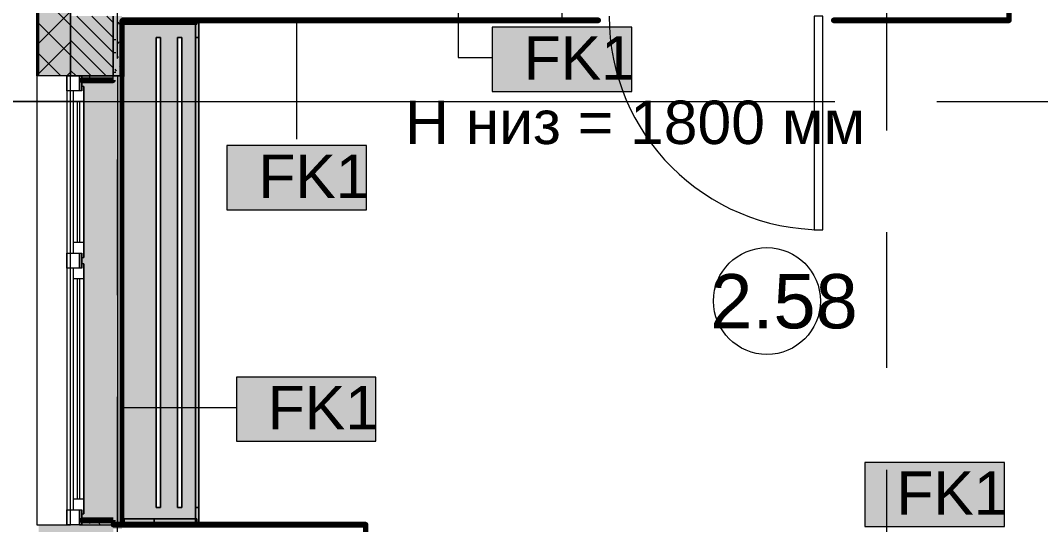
# Model space of a CAD drawing. Header units: millimetres. Extents: x -3817 to 677485, y -22715 to 103890.
# Drawn here: x 326948 to 331722, y 10439 to 12799 of the extents above; entities that cross this region are included whole.
import ezdxf

# ---------------------------------------------------------------- set-up
doc = ezdxf.new("R2010")
doc.units = ezdxf.units.MM
doc.layers.add('PDF _Геометрия', color=7, linetype='Continuous', true_color=0x1d1d1d)
doc.layers.add('PDF _Сплошная заливка', color=7, linetype='Continuous', true_color=0xffffff)
doc.layers.add('PDF _Текст', color=7, linetype='Continuous')
doc.styles.add('PDF GOST-Common', font='arial.ttf')

msp = doc.modelspace()

# ---------------------------------------------------------------- hatches: boundary and pattern name
at = {"layer": 'PDF _Сплошная заливка', "transparency": 33554559}
h = msp.add_hatch(color=256, dxfattribs=at)
h.paths.add_polyline_path([(327182.9, 1819), (327182.9, 7139), (327032.9, 7139), (327032.9, 1819)], flags=0)
h.paths.add_polyline_path([(327032.9, 9239), (327182.9, 9239), (327182.9, 10439), (327032.9, 10439), (327032.9, 9751.2)], flags=0)
h.paths.add_polyline_path([(327182.9, 12539), (327182.9, 13439), (327032.9, 13439), (327032.9, 12539)], flags=0)
h.paths.add_polyline_path([(327032.9, 15039), (327182.9, 15039), (327182.9, 17269), (327032.9, 17269), (327032.9, 16342.1)], flags=0)
h = msp.add_hatch(color=256, dxfattribs=at)
h.paths.add_polyline_path([(327382.9, 9819), (327382.9, 10439), (327182.9, 10439), (327182.9, 9819)], flags=0)
h.paths.add_polyline_path([(327382.9, 12539), (327382.9, 12819), (327182.9, 12819), (327182.9, 12539)], flags=0)
h.paths.add_polyline_path([(327382.9, 13319), (327382.9, 13439), (327182.9, 13439), (327182.9, 13319), (327240, 13319)], flags=0)
h.paths.add_polyline_path([(327182.9, 15039), (327382.9, 15039), (327382.9, 16619), (327182.9, 16619), (327182.9, 16342.1)], flags=0)
h = msp.add_hatch(color=256, dxfattribs=at)
h.paths.add_polyline_path([(327422.9, 10419), (327422.9, 10439), (327382.9, 10439), (327382.9, 10419)], flags=0)
h.paths.add_polyline_path([(327382.9, 12539), (327422.9, 12539), (327422.9, 12819), (327382.9, 12819), (327382.9, 12575.9)], flags=0)
at = {"layer": 'PDF _Сплошная заливка', "true_color": 0xeae6de, "transparency": 33554559}
h = msp.add_hatch(color=254, dxfattribs=at)
h.paths.add_polyline_path([(327423.9, 10440), (327783.8, 10440), (327782.3, 12798), (327423.9, 12798), (327423.9, 10692.7)], flags=0)
h.paths.add_polyline_path([(327683.8, 10519), (327683.8, 12719.2), (327703.8, 12719.2), (327703.8, 10519)], flags=0)
h.paths.add_polyline_path([(327603.8, 10519), (327583.8, 10519), (327583.8, 12719.2), (327603.8, 12719.2), (327603.8, 10692.7)], flags=0)
msp.add_hatch(color=254, dxfattribs=at).paths.add_polyline_path([(327234.9, 10439), (327234.9, 10460), (327382.9, 10459), (327382.9, 10440), (327423.9, 10440), (327422.9, 12539), (327382.9, 12539), (327382.9, 12518), (327234.9, 12519), (327234.9, 12539), (327223.9, 12539), (327223.9, 12469), (327234.9, 12469), (327234.9, 12489), (327244.9, 12489), (327244.9, 11689), (327234.9, 11689), (327234.9, 11709), (327223.9, 11709), (327223.9, 11639), (327234.9, 11639), (327234.9, 11659), (327244.9, 11659), (327244.9, 10489), (327234.9, 10489), (327234.9, 10509), (327223.9, 10509), (327223.9, 10439)])

# ---------------------------------------------------------------- linework, layer by layer
at = {"layer": 'PDF _Геометрия', "color": 253, "lineweight": 9, "true_color": 0xaaaaaa}
for points in [[(327402.9, 12624.6), (327402.9, 14799), (327402.9, 17299)], [(331002.9, 12283.7), (331002.9, 13871.2)], [(327164.9, 12539), (327164.9, 10439)], [(324847.9, 11784), (325482.9, 11784), (326117.9, 12419), (328617.9, 12419), (330759.1, 12419)], [(327214.9, 11759), (327214.9, 12419)], [(327224.9, 12419), (327224.9, 11759)], [(331235.4, 12419), (331870.4, 12419)], [(327402.9, 11513.4), (327402.9, 12148.4)], [(331002.9, 11172.4), (331002.9, 11807.4)], [(327214.9, 10559), (327214.9, 11589)], [(327224.9, 11589), (327224.9, 10559)], [(327402.9, 9449.6), (327402.9, 11037.1)], [(331002.9, 9108.7), (331002.9, 10696.2)]]:
    msp.add_lwpolyline(points, dxfattribs=at)
at = {"layer": 'PDF _Геометрия', "color": 9, "lineweight": 9, "true_color": 0xc0c0c0}
for points in [[(327182.9, 12539), (327024.9, 12539), (327024.9, 10439), (327182.9, 10439), (327182.9, 12539), (327024.9, 12539), (327024.9, 13439), (327182.9, 13439), (327024.9, 13439), (327024.9, 15039), (327182.9, 15039), (327024.9, 15039), (327024.9, 17277), (327029.9, 17277), (327182.9, 17277), (331352.9, 17277), (331352.9, 17272), (331352.9, 17119), (331347.9, 17119), (331344.9, 17119), (327182.9, 17119), (327182.9, 17009)], [(327223.9, 12539), (327182.9, 12539), (327382.9, 12539), (327422.9, 12539), (327422.9, 12798)]]:
    msp.add_lwpolyline(points, dxfattribs=at)
at = {"layer": 'PDF _Геометрия', "color": 231, "lineweight": 70, "true_color": 0xff80c0}
for points in [[(331572.9, 15919), (331572.9, 12799), (330752.9, 12799), (330752.9, 12798), (331573.9, 12798), (331573.9, 12799), (331573.9, 15919)], [(327422.9, 12798), (327422.9, 12539), (327423.9, 12539), (327423.9, 12798), (329652.9, 12798), (329652.9, 12799), (327422.9, 12799)], [(328562.9, 9839), (329152.9, 9839), (329152.9, 9840), (328563.9, 9840), (328563.9, 10439), (328563.9, 10440), (327382.9, 10440), (327382.9, 10439), (328562.9, 10439), (328562.9, 10419)]]:
    msp.add_lwpolyline(points, dxfattribs=at)
at = {"layer": 'PDF _Геометрия', "color": 7, "lineweight": 9}
for points in [[(327029.9, 13439), (327029.9, 12539)], [(327032.9, 13439), (327032.9, 12539)], [(328995.8, 13261.4), (328995.8, 12624.8), (329155.5, 12624.8)], [(329482.9, 13039.5), (329482.1, 12796.8)], [(328240.7, 12798.5), (328240.7, 12242.7)], [(327243.1, 12419), (326468.5, 12419), (326348.5, 12419)], [(327423.4, 10987.8), (327958.6, 10987.8)]]:
    msp.add_lwpolyline(points, dxfattribs=at)
for points in [[(327182.9, 13439), (327182.9, 12539)], [(327382.9, 12539), (327382.9, 12819)], [(329808.7, 12766.7), (329155.5, 12766.7), (329155.5, 12466.7), (329808.7, 12466.7)], [(328567.3, 12212.6), (327914.1, 12212.6), (327914.1, 11912.6), (328567.3, 11912.6)], [(328611.8, 11129.7), (327958.6, 11129.7), (327958.6, 10829.7), (328611.8, 10829.7)], [(331552.9, 10730.1), (330899.7, 10730.1), (330899.7, 10430.1), (331552.9, 10430.1)]]:
    msp.add_lwpolyline(points, close=True, dxfattribs=at)
at = {"layer": 'PDF _Геометрия', "lineweight": 9}
for points in [[(327382.9, 12577), (327182.9, 12777), (327032.9, 12927)], [(327032.9, 12689.9), (327182.9, 12839.9)], [(327382.9, 12647.7), (327211.6, 12819)], [(327382.9, 12718.4), (327282.3, 12819)], [(327382.9, 12789.2), (327353, 12819)], [(327279.5, 12539), (327182.9, 12635.6), (327032.9, 12785.6)], [(327032.9, 12548.4), (327182.9, 12698.4)], [(327350.2, 12539), (327182.9, 12706.3)], [(327138.1, 12539), (327032.9, 12644.2)], [(327164.9, 12539), (327182.9, 12557)], [(327208.8, 12539), (327182.9, 12564.9)]]:
    msp.add_lwpolyline(points, dxfattribs=at)
at = {"layer": 'PDF _Геометрия', "color": 231, "lineweight": 9, "true_color": 0xff80c0}
msp.add_lwpolyline([(327422.9, 12799), (327422.9, 12798)], dxfattribs=at)
at = {"layer": 'PDF _Геометрия', "color": 9, "lineweight": 9, "true_color": 0xc1bbaf}
msp.add_lwpolyline([(327423.9, 12539), (327423.9, 12798), (327423.9, 12539)], dxfattribs=at)
at = {"layer": 'PDF _Геометрия', "color": 8, "lineweight": 9, "true_color": 0x808080}
for points in [[(327423.9, 10440), (327423.9, 12798)], [(327783.8, 10439.7), (327783.8, 12798.2)], [(327583.8, 12719.2), (327603.8, 12719.2), (327603.8, 10519), (327583.8, 10519)], [(327583.8, 12719.2), (327583.8, 10519), (327603.8, 10519), (327603.8, 12719.2)], [(327683.8, 12719.2), (327703.8, 12719.2), (327703.8, 10519), (327683.8, 10519)], [(327683.8, 12719.2), (327683.8, 10519), (327703.8, 10519), (327703.8, 12719.2)], [(327223.9, 12469), (327223.9, 12539)], [(327223.9, 11639), (327223.9, 11709)]]:
    msp.add_lwpolyline(points, close=True, dxfattribs=at)
at = {"layer": 'PDF _Геометрия', "color": 253, "lineweight": 9, "true_color": 0xaba79f}
for points in [[(327433.9, 12794.8), (327433.9, 12798)], [(327767.8, 12780.8), (327767.8, 10465.8)], [(327433.9, 10444), (327433.9, 10465.8)]]:
    msp.add_lwpolyline(points, close=True, dxfattribs=at)
for points in [[(327773.9, 12789.3), (327773.9, 12780.8), (327433.9, 12780.8), (327433.9, 12794.2), (327433.9, 12780.8), (327767.8, 12780.8)], [(327773.9, 12798.2), (327773.9, 12791.3)], [(327767.8, 12780.8), (327573.9, 12780.8), (327767.8, 12780.8)], [(327767.8, 12719), (327767.8, 10519), (327767.8, 12719)], [(327423.9, 12539), (327423.9, 10440), (327423.9, 12539)], [(327767.8, 10465.8), (327433.9, 10465.8), (327773.9, 10465.8), (327773.9, 10448.9)], [(327767.8, 10465.8), (327573.9, 10465.8), (327767.8, 10465.8)], [(327773.9, 10441.8), (327433.9, 10441.8), (327767.8, 10441.8)], [(327767.8, 10441.8), (327573.9, 10441.8), (327767.8, 10441.8)], [(327773.9, 10447), (327773.9, 10443.4)]]:
    msp.add_lwpolyline(points, dxfattribs=at)
at = {"layer": 'PDF _Геометрия', "color": 254, "lineweight": 9, "true_color": 0xd5d3cf}
for points in [[(327573.9, 12780.8), (327573.9, 12798.1)], [(327773.9, 12780.8), (327773.9, 12789.3)], [(327783.8, 10519), (327767.8, 10519)], [(327573.9, 10441.8), (327573.9, 10465.8)], [(327773.9, 10448.9), (327773.9, 10465.8)]]:
    msp.add_lwpolyline(points, close=True, dxfattribs=at)
at = {"layer": 'PDF _Геометрия', "color": 254, "lineweight": 9, "true_color": 0xeae9e7}
for points in [[(327767.8, 12798.2), (327767.8, 12786.4)], [(327767.8, 12783.2), (327767.8, 12780.8)], [(327767.8, 10465.8), (327767.8, 10455)], [(327767.8, 10451.8), (327767.8, 10441.8)]]:
    msp.add_lwpolyline(points, dxfattribs=at)
at = {"layer": 'PDF _Геометрия', "color": 254, "lineweight": 9, "true_color": 0xd5d3cf}
for points in [[(327767.8, 12786.4), (327767.8, 12798.2)], [(327773.9, 12789.3), (327773.9, 12780.8), (327767.8, 12780.8), (327773.9, 12780.8), (327767.8, 12780.8), (327767.8, 12783.2)], [(327767.8, 12719), (327783.8, 12719), (327767.8, 12719)], [(327767.8, 10455), (327767.8, 10465.8), (327773.9, 10465.8), (327773.9, 10448.9)], [(327767.8, 10465.8), (327773.9, 10465.8), (327767.8, 10465.8)], [(327767.8, 10441.8), (327767.8, 10451.8)]]:
    msp.add_lwpolyline(points, dxfattribs=at)
at = {"layer": 'PDF _Геометрия', "color": 9, "lineweight": 9, "true_color": 0xcbc7bf}
for points in [[(327773.9, 12791.3), (327773.9, 12798.2)], [(327773.9, 10443.4), (327773.9, 10447)]]:
    msp.add_lwpolyline(points, close=True, dxfattribs=at)
for points in [[(327773.9, 12798.2), (327773.9, 12791.3)], [(327767.8, 12783.2), (327767.8, 12786.4)], [(327234.9, 12539), (327223.9, 12539)], [(327422.9, 10440), (327422.9, 12539), (327382.9, 12539)], [(327402.9, 12539), (327402.9, 10440)], [(327767.8, 10451.8), (327767.8, 10455)], [(327767.8, 10441.8), (327773.9, 10441.8), (327767.8, 10441.8), (327773.9, 10441.8)], [(327773.9, 10447), (327773.9, 10443.4)]]:
    msp.add_lwpolyline(points, dxfattribs=at)
at = {"layer": 'PDF _Геометрия', "color": 8, "lineweight": 9, "true_color": 0x808080}
for points in [[(327783.8, 12798.2), (327783.8, 10439.7), (327783.8, 12798.2)], [(327783.8, 12719), (327783.8, 10519), (327783.8, 12719)], [(327223.9, 10439), (327223.9, 10509), (327223.9, 10439), (327234.9, 10439)]]:
    msp.add_lwpolyline(points, dxfattribs=at)
at = {"layer": 'PDF _Геометрия', "color": 253, "lineweight": 13, "true_color": 0xaaaaaa}
for points in [[(330702.9, 11819), (330702.9, 12819), (330662.9, 12819), (330662.9, 11819)], [(327164.9, 12539), (327234.9, 12539), (327234.9, 12469), (327164.9, 12469)], [(327244.9, 11689), (327244.9, 12489), (327234.9, 12489), (327234.9, 12469), (327194.9, 12469), (327194.9, 11709), (327234.9, 11709), (327234.9, 11689)], [(327164.9, 11709), (327234.9, 11709), (327234.9, 11639), (327164.9, 11639)], [(327244.9, 10489), (327244.9, 11659), (327234.9, 11659), (327234.9, 11639), (327194.9, 11639), (327194.9, 10509), (327234.9, 10509), (327234.9, 10489)], [(327164.9, 10509), (327234.9, 10509), (327234.9, 10439), (327164.9, 10439)]]:
    msp.add_lwpolyline(points, close=True, dxfattribs=at)
at = {"layer": 'PDF _Геометрия', "color": 253, "lineweight": 9, "true_color": 0x9b9b9b}
for points in [[(327411.3, 12781.2), (327406.3, 12789.9)], [(327384.3, 12708.9), (327394.4, 12708.9)], [(327409.1, 12697.9), (327404, 12689.2)], [(327419.5, 12645.1), (327414.4, 12653.8)], [(327414.8, 12678.4), (327422.9, 12678.4)], [(327384.3, 12648), (327394.4, 12648)], [(327405, 12629.8), (327400, 12621.1)], [(327384.3, 12556.5), (327394.4, 12556.5)], [(327397.1, 12561.8), (327392.1, 12570.5)], [(327416.1, 12588.2), (327411.1, 12579.5)], [(327414.8, 12587), (327422.9, 12587)], [(327262.4, 12526), (327272.5, 12526)], [(327276, 12528.3), (327271, 12519.6)], [(327276.3, 12527.3), (327271.3, 12536)], [(327316.3, 12519), (327312.9, 12524.8)], [(327323.4, 12526), (327333.4, 12526)], [(327278, 10451.7), (327273.8, 10459)], [(327313.1, 10459), (327310.9, 10455.2)], [(327382.9, 10458), (327379, 10451.2)], [(327234.9, 10453.4), (327242, 10453.4)], [(327274.3, 10452.8), (327269.3, 10444.1)], [(327319.6, 10440.5), (327314.6, 10449.3)], [(327323.4, 10453.4), (327333.4, 10453.4)]]:
    msp.add_lwpolyline(points, dxfattribs=at)
at = {"layer": 'PDF _Геометрия', "color": 9, "lineweight": 53, "true_color": 0xe0bbbf}
msp.add_lwpolyline([(327423.9, 12779), (327423.9, 12539)], dxfattribs=at)
at = {"layer": 'PDF _Геометрия', "color": 254, "lineweight": 9, "true_color": 0xe5e3df}
for points in [[(327767.8, 12786.4), (327767.8, 12783.2)], [(327767.8, 10455), (327767.8, 10451.8)]]:
    msp.add_lwpolyline(points, dxfattribs=at)
at = {"layer": 'PDF _Геометрия', "color": 9, "lineweight": 9, "true_color": 0xc0bcb4}
for points in [[(327234.9, 12469), (327234.9, 12539)], [(327234.9, 11639), (327234.9, 11709)], [(327234.9, 10439), (327234.9, 10509)]]:
    msp.add_lwpolyline(points, dxfattribs=at)
at = {"layer": 'PDF _Геометрия', "color": 9, "lineweight": 9, "true_color": 0xc0c0c0}
for points in [[(327382.9, 12539), (327234.9, 12539), (327234.9, 12519), (327382.9, 12519)], [(327382.9, 10459), (327234.9, 10459), (327234.9, 10439), (327382.9, 10439)]]:
    msp.add_lwpolyline(points, close=True, dxfattribs=at)
at = {"layer": 'PDF _Геометрия', "color": 7, "lineweight": 70, "true_color": 0xffd2ff}
for points in [[(327382.9, 12519), (327234.9, 12519), (327234.9, 12518), (327382.9, 12518)], [(327382.9, 10460), (327234.9, 10460), (327234.9, 10459), (327382.9, 10459)]]:
    msp.add_lwpolyline(points, close=True, dxfattribs=at)
at = {"layer": 'PDF _Геометрия', "color": 231, "lineweight": 53, "true_color": 0xeaa7bf}
for points in [[(327422.9, 10440), (327422.9, 12539)], [(327423.9, 12539), (327423.9, 10440)]]:
    msp.add_lwpolyline(points, dxfattribs=at)
at = {"layer": 'PDF _Геометрия', "color": 253, "lineweight": 13, "true_color": 0xaaaaaa}
for points in [[(327244.9, 12489), (327244.9, 11689)], [(327244.9, 12419), (327194.9, 12419)], [(327244.9, 11759), (327194.9, 11759)], [(327244.9, 11659), (327244.9, 10489)], [(327244.9, 11589), (327194.9, 11589)], [(327244.9, 10559), (327194.9, 10559)]]:
    msp.add_lwpolyline(points, dxfattribs=at)
at = {"layer": 'PDF _Геометрия', "color": 7, "lineweight": 9}
msp.add_circle((330441.4, 11485.5), 250, dxfattribs=at)
msp.add_circle((330441.4, 11485.5), 250, dxfattribs=at)
at = {"layer": 'PDF _Геометрия', "color": 253, "lineweight": 9, "true_color": 0xaaaaaa}
msp.add_arc((330702.9, 12819), 1000, 180.0001, 269.9999, dxfattribs=at)
at = {"layer": 'PDF _Сплошная заливка', "color": 254, "lineweight": 35, "true_color": 0xffb9dc, "transparency": 33554559}
for points in [[(331573.9, 12798), (331572.9, 12799), (331500.2, 12798)], [(327422.9, 12539), (327423.9, 12539), (327422.9, 12575.9)]]:
    msp.add_solid(points, dxfattribs=at)
at = {"layer": 'PDF _Сплошная заливка', "lineweight": 9, "transparency": 33554559}
for points in [[(329808.7, 12766.7), (329155.5, 12766.7), (329808.7, 12466.7), (329155.5, 12466.7)], [(328567.3, 12212.6), (327914.1, 12212.6), (328567.3, 11912.6), (327914.1, 11912.6)], [(328611.8, 11129.7), (327958.6, 11129.7), (328611.8, 10829.7), (327958.6, 10829.7)], [(331552.9, 10730.1), (330899.7, 10730.1), (331552.9, 10430.1), (330899.7, 10430.1)]]:
    msp.add_solid(points, dxfattribs=at)
at = {"layer": 'PDF _Сплошная заливка', "lineweight": 35, "transparency": 33554559}
for points in [[(327234.9, 12519), (327382.9, 12519), (327234.9, 12539), (327382.9, 12539)], [(327234.9, 10439), (327382.9, 10439), (327234.9, 10459), (327382.9, 10459)]]:
    msp.add_solid(points, dxfattribs=at)
at = {"layer": 'PDF _Сплошная заливка', "color": 7, "lineweight": 35, "true_color": 0xffd2ff, "transparency": 33554559}
for points in [[(327382.9, 12518), (327382.9, 12519), (327234.9, 12518)], [(327382.9, 10459), (327382.9, 10460), (327234.9, 10459)]]:
    msp.add_solid(points, dxfattribs=at)
at = {"layer": 'PDF _Сплошная заливка', "color": 254, "lineweight": 35, "true_color": 0xeac4cd, "transparency": 33554559}
msp.add_solid([(327422.9, 10440), (327423.9, 10440), (327422.9, 10519)], dxfattribs=at)

# ---------------------------------------------------------------- texts
at = {"layer": 'PDF _Текст', "char_height": 203.2, "attachment_point": 4, "style": 'PDF GOST-Common'}
for insert in [(329302.6, 12623.3), (328061.2, 12069.2), (328105.7, 10986.3), (331046.8, 10586.7)]:
    msp.add_mtext('FK1', dxfattribs=dict(at, insert=insert))
at = {"layer": 'PDF _Текст', "color": 250, "true_color": 0x3c3c3c, "attachment_point": 4, "style": 'PDF GOST-Common'}
for s, insert, char_height in [('H низ = 1800 мм', (328747.8, 12320.3), 203.2), ('2.58', (330175.7, 11482.7), 254)]:
    msp.add_mtext(s, dxfattribs=dict(at, insert=insert, char_height=char_height))

doc.saveas('drawing.dxf')
